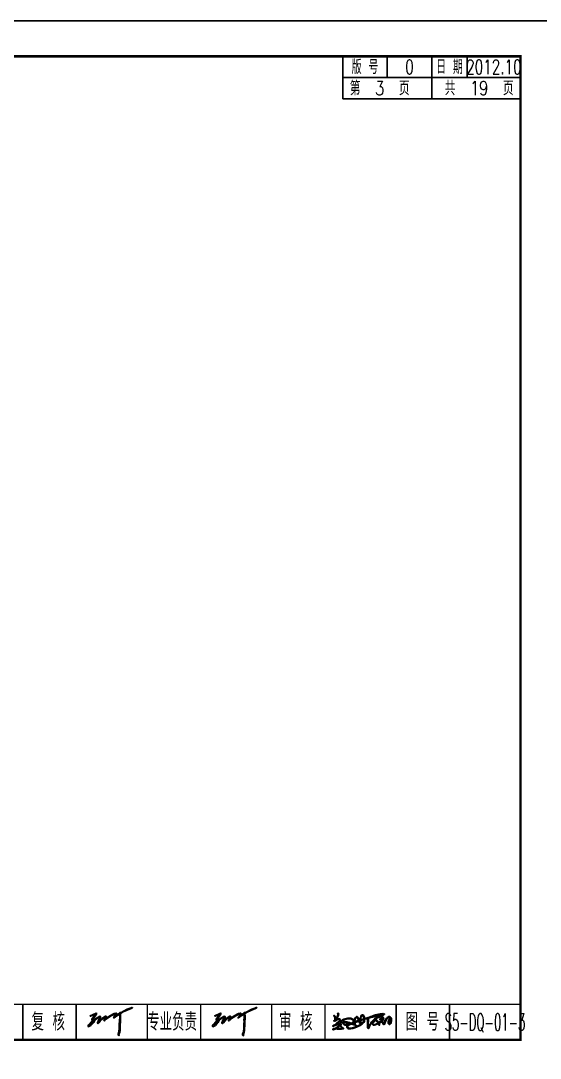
# Model space of a CAD drawing. Header units: millimetres. Extents: x 210068 to 672068, y -299976 to -107099.
# Drawn here: x 321010 to 335621, y -264009 to -234792 of the extents above; entities that cross this region are included whole.
import ezdxf
from ezdxf.enums import TextEntityAlignment as Align

# ---------------------------------------------------------------- set-up
doc = ezdxf.new("R2010")
doc.units = ezdxf.units.MM
doc.header["$LTSCALE"] = 1000
doc.header["$MEASUREMENT"] = 0
doc.layers.add('图框', color=7, linetype='Continuous')
doc.layers.add('次轮廓线', color=7, linetype='Continuous')
doc.styles.get("Standard").update_dxf_attribs({"font": 'simplex1.shx', "width": 0.7, "bigfont": 'HZTXT.shx'})

# ---------------------------------------------------------------- blocks, each defined once
blk = doc.blocks.new('series')
at = {"width": 0.75}
for tag, height, p in [('页码', 4, (-35, -19)), ('图名', 5, (-220, -282)), ('图号', 5, (-20, -282))]:
    blk.add_attdef(tag, text='', height=height, dxfattribs=at).set_placement(p, align=Align.MIDDLE_CENTER)

msp = doc.modelspace()

# ---------------------------------------------------------------- hatches: boundary and pattern name
at = {"linetype": 'Continuous'}
h = msp.add_hatch(color=256, dxfattribs=at)
h.paths.add_polyline_path([(323055, -262958.5), (323062.2, -262954.9), (323055, -262976.5), (323015.4, -263026.9), (322972.2, -263066.5), (322936.2, -263088.1), (322957.8, -263048.5)], flags=17)
h.paths.add_polyline_path([(324145.8, -262580.5), (324142.2, -262576.9), (324131.4, -262576.9), (324091.8, -262598.5), (324005.4, -262630.9), (323832.6, -262717.3), (323796.6, -262724.5), (323785.8, -262735.3), (323785.8, -262742.5), (323706.6, -262792.9), (323713.8, -262753.3), (323699.4, -262738.9), (323685, -262735.3), (323638.2, -262749.7), (323515.8, -262814.5), (323418.6, -262879.3), (323411.4, -262879.3), (323422.2, -262850.5), (323418.6, -262832.5), (323411.4, -262825.3), (323389.8, -262825.3), (323289, -262893.7), (323213.4, -262969.3), (323256.6, -262850.5), (323256.6, -262839.7), (323245.8, -262828.9), (323217, -262836.1), (323155.8, -262868.5), (323073, -262922.5), (323033.4, -262915.3), (323141.4, -262767.7), (323145, -262753.3), (323127, -262742.5), (322965, -262810.9), (322965, -262821.7), (322975.8, -262828.9), (323112.6, -262771.3), (323008.2, -262911.7), (323008.2, -262926.1), (323015.4, -262933.3), (323047.8, -262940.5), (323001, -262976.5), (322911, -263066.5), (322903.8, -263080.9), (322903.8, -263109.7), (322914.6, -263120.5), (322947, -263109.7), (322983, -263084.5), (323037, -263034.1), (323065.8, -262998.1), (323101.8, -262926.1), (323188.2, -262872.1), (323231.4, -262854.1), (323170.2, -263008.9), (323170.2, -263023.3), (323184.6, -263034.1), (323209.8, -263012.5), (323245.8, -262962.1), (323289, -262918.9), (323350.2, -262872.1), (323397, -262846.9), (323386.2, -262882.9), (323350.2, -262944.1), (323357.4, -262958.5), (323379, -262947.7), (323411.4, -262908.1), (323555.4, -262814.5), (323634.6, -262774.9), (323670.6, -262760.5), (323688.6, -262760.5), (323688.6, -262774.9), (323620.2, -262864.9), (323623.8, -262875.7), (323638.2, -262875.7), (323713.8, -262810.9), (323789.4, -262767.7), (323793, -262875.7), (323785.8, -262929.7), (323789.4, -262972.9), (323782.2, -263034.1), (323782.2, -263156.5), (323771.4, -263260.9), (323746.2, -263332.9), (323749.8, -263358.1), (323764.2, -263376.1), (323771.4, -263376.1), (323778.6, -263365.3), (323771.4, -263336.5), (323796.6, -263271.7), (323803.8, -263224.9), (323818.2, -262836.1), (323814.6, -262753.3), (323893.8, -262706.5), (324113.4, -262612.9), (324153, -262587.7)])
h = msp.add_hatch(color=256, dxfattribs=at)
h.paths.add_polyline_path([(326555, -262958.5), (326562.2, -262954.9), (326555, -262976.5), (326515.4, -263026.9), (326472.2, -263066.5), (326436.2, -263088.1), (326457.8, -263048.5)], flags=17)
h.paths.add_polyline_path([(327645.8, -262580.5), (327642.2, -262576.9), (327631.4, -262576.9), (327591.8, -262598.5), (327505.4, -262630.9), (327332.6, -262717.3), (327296.6, -262724.5), (327285.8, -262735.3), (327285.8, -262742.5), (327206.6, -262792.9), (327213.8, -262753.3), (327199.4, -262738.9), (327185, -262735.3), (327138.2, -262749.7), (327015.8, -262814.5), (326918.6, -262879.3), (326911.4, -262879.3), (326922.2, -262850.5), (326918.6, -262832.5), (326911.4, -262825.3), (326889.8, -262825.3), (326789, -262893.7), (326713.4, -262969.3), (326756.6, -262850.5), (326756.6, -262839.7), (326745.8, -262828.9), (326717, -262836.1), (326655.8, -262868.5), (326573, -262922.5), (326533.4, -262915.3), (326641.4, -262767.7), (326645, -262753.3), (326627, -262742.5), (326465, -262810.9), (326465, -262821.7), (326475.8, -262828.9), (326612.6, -262771.3), (326508.2, -262911.7), (326508.2, -262926.1), (326515.4, -262933.3), (326547.8, -262940.5), (326501, -262976.5), (326411, -263066.5), (326403.8, -263080.9), (326403.8, -263109.7), (326414.6, -263120.5), (326447, -263109.7), (326483, -263084.5), (326537, -263034.1), (326565.8, -262998.1), (326601.8, -262926.1), (326688.2, -262872.1), (326731.4, -262854.1), (326670.2, -263008.9), (326670.2, -263023.3), (326684.6, -263034.1), (326709.8, -263012.5), (326745.8, -262962.1), (326789, -262918.9), (326850.2, -262872.1), (326897, -262846.9), (326886.2, -262882.9), (326850.2, -262944.1), (326857.4, -262958.5), (326879, -262947.7), (326911.4, -262908.1), (327055.4, -262814.5), (327134.6, -262774.9), (327170.6, -262760.5), (327188.6, -262760.5), (327188.6, -262774.9), (327120.2, -262864.9), (327123.8, -262875.7), (327138.2, -262875.7), (327213.8, -262810.9), (327289.4, -262767.7), (327293, -262875.7), (327285.8, -262929.7), (327289.4, -262972.9), (327282.2, -263034.1), (327282.2, -263156.5), (327271.4, -263260.9), (327246.2, -263332.9), (327249.8, -263358.1), (327264.2, -263376.1), (327271.4, -263376.1), (327278.6, -263365.3), (327271.4, -263336.5), (327296.6, -263271.7), (327303.8, -263224.9), (327318.2, -262836.1), (327314.6, -262753.3), (327393.8, -262706.5), (327613.4, -262612.9), (327653, -262587.7)])
h = msp.add_hatch(color=256)
h.paths.add_polyline_path([(329931.4, -262757.8, 0.4327362), (329923.3, -262751, -0.414825), (329917.2, -262746.2, -0.2174435), (329939.8, -262739.1, -0.3028238), (329952.6, -262758.1, -0.0646195), (329938.8, -262824.4, 0.0020696), (329892.8, -262901.3, -0.0118612), (329863.8, -262927.4, 0.7994399), (329876.4, -262930.3, -0.0277972), (329939.3, -262900.3, -0.1025058), (329987.2, -262901.1, -0.2791053), (329997.7, -262911.2, -0.3766822), (329994.9, -262952.2, -0.0137946), (329903.5, -263034.3, 0.0411371), (329884.8, -263049.4, 0.3266972), (329899.9, -263050.9, -0.0497927), (329968.5, -263037.2, 0.1381295), (329991.1, -263030, 0.0043732), (329996.8, -262998.1, -0.0037903), (330028, -262954.7, -0.0731098), (330091.9, -262912.5, -0.0392957), (330163.9, -262888.1, -0.0576859), (330298.5, -262881.6, -0.0451618), (330362.2, -262913.1, -0.096541), (330385.9, -262954.3, -0.063701), (330373.9, -262990.6, 0.7152111), (330379.2, -262993.8, 0.0348217), (330393.7, -262986, -0.0050491), (330393.3, -262945.9, -0.0699507), (330406, -262887.4, -0.0946028), (330451.8, -262833, -0.4266704), (330466, -262834.8, -0.1664051), (330490.4, -262862.8, -0.0455592), (330518.9, -262919.7, 0.3457404), (330534.6, -262937.1, 0.3271849), (330558.7, -262926.4, -0.006336), (330564.2, -262859.7, -0.0704587), (330593.8, -262798.8, -0.2771538), (330634.7, -262787.8, -0.2582571), (330659.4, -262811.6, -0.0598532), (330680.3, -262859.4, 0.0331616), (330683.2, -262888.3), (330723, -262878.4, 0.0061849), (330781.2, -262863.1, -0.0154702), (330928.5, -262808.3, -0.0237323), (331052.8, -262774.5, -0.0275198), (331179.7, -262755.1, -0.0939047), (331233.7, -262755.7, -0.6394761), (331234.5, -262779.2, -0.0844158), (331170.3, -262799.9, -0.0132345), (331031.7, -262827.4, 0.00764), (330800.5, -262879.1, 0.4170973), (330787.5, -262896.9, -0.0068591), (330784.8, -263060.8, 0.052186), (330786.3, -263105.7, 0.9171388), (330798.3, -263107.1, -0.0654685), (330854.8, -263016.8, -0.040623), (330923, -262933, -0.0295505), (331006.8, -262873.5, -0.0510813), (331097.4, -262831.9, -0.0592818), (331159.4, -262830.6, -0.0981614), (331205.2, -262857.1, -0.1186853), (331217.9, -262908.9, -0.1726922), (331198, -262949.3, 0.0946632), (331182.9, -262958.9, 0.0521788), (331212.9, -263028.2, 0.3405225), (331226.7, -263038, 0.25885), (331235.6, -263023.5, -0.0721136), (331254.2, -262949, -0.0415148), (331313.7, -262864.7, -0.0470668), (331350.5, -262837.2, -0.1827595), (331383.1, -262830.6, -0.2343197), (331420, -262859.1, -0.0735697), (331433.5, -262892, -0.0388471), (331436.8, -262917.1, -0.074643), (331426.2, -263010.6, -0.0217995), (331413.7, -263041.5, -0.1539104), (331388.4, -263061.2, -0.223788), (331370, -263058.2, -0.1622081), (331346, -263026.9, -0.1397454), (331348, -262973.4, -0.0385409), (331379.4, -262893, 0.0143412), (331391.9, -262869.1, 0.309375), (331388.1, -262856.4, 0.2722505), (331371.7, -262851.2, 0.128075), (331345.2, -262868.2, 0.0555112), (331309.1, -262908.8, 0.0577165), (331275.9, -262967, 0.0259253), (331254.8, -263034.6, -0.168675), (331233.3, -263064.8, -0.1362568), (331210.1, -263058.4, -0.1167027), (331180.9, -263008.3, -0.032028), (331171.6, -262981.3, 0.5041088), (331163.2, -262980.4, -0.0231096), (331131.8, -262998.9, -0.0152378), (331105.7, -263013.2, 0.3334555), (331101.3, -263026.4, 0.044295), (331106.7, -263064.8, -0.2384524), (331102.4, -263079.3, -0.2012734), (331089.6, -263078.5, -0.0718023), (331077.2, -263067.4, -0.1000271), (331065.3, -263042.2, 0.2425395), (331060.1, -263034.9, 0.2253254), (331048.4, -263038.3, -0.0305318), (330970.2, -263072.2, -0.0623434), (330931.6, -263078.2, -0.0254803), (330916, -263070.3, -0.1584213), (330900.9, -263042.2, -0.0347172), (330900.3, -263035.2, -0.0931023), (330912, -262998.9, -0.0511314), (330946.2, -262952.1, -0.0518468), (330978.2, -262930, -0.0699281), (331005.5, -262929.7, -0.0862153), (331032.2, -262947, 0.0042666), (331050, -262967.7, -0.0082458), (331072.9, -263007.1, 0.4672977), (331085.5, -263006.7, 0.2152786), (331089, -262988.9, -0.1146676), (331091.9, -262982.5, -0.2545008), (331097.8, -262988.2, 0.157949), (331102.8, -262995.2, 0.0496999), (331132.9, -262976.5, 0.0431146), (331161.5, -262955.9, 0.1935942), (331153.7, -262941.3, -0.0042784), (331140, -262907.1, 0.3613943), (331129.5, -262909.2, 0.0482181), (331114.6, -262928.1, -0.1901289), (331105.6, -262926, -0.2330104), (331108.1, -262911.7, -0.1097301), (331128, -262884.1, -0.4251917), (331152.1, -262884, -0.0321403), (331165.6, -262916.4, 0.0623462), (331176.2, -262938.1, 0.1551652), (331187.1, -262933.2, 0.1479596), (331194.6, -262901, 0.1345155), (331177.9, -262863.1, 0.1393905), (331122.6, -262846.3, 0.0360024), (331040.6, -262873.9, 0.0208982), (330954.5, -262930.7, 0.0282837), (330870.6, -263024.2), (330839, -263070.5), (330810.5, -263141.6), (330794.1, -263171.1), (330778.9, -263171.1), (330769.7, -263159.6), (330765.8, -263129.7, -0.0460679), (330764.8, -262994.1, -0.0082422), (330767.5, -262927.4, 0.0338811), (330768, -262897.7, 0.5113301), (330756.3, -262887.2, -0.0582598), (330703.8, -262902.4, 0.1369115), (330687.5, -262911.3, 0.1861389), (330682.5, -262940.9, -0.2193356), (330658.3, -263001.5, -0.0562723), (330574.2, -263080.5, -0.0279825), (330409, -263152.7, -0.0286218), (330285.9, -263180.7, -0.0620296), (330231.2, -263177.7, -0.1104476), (330190.2, -263155.8, -0.1967704), (330182.3, -263118.8, -0.1131678), (330200.7, -263084.9, -0.0371835), (330218.7, -263073.2, 0.6466787), (330214.9, -263070.7, -0.1576124), (330187.9, -263078.2, -0.0170253), (330133.2, -263075.5, -0.1193186), (330089.8, -263053.6, -0.1690436), (330067.5, -263020.3, -0.2332322), (330074.7, -262995.2, -0.1410183), (330107.2, -262979.7, -0.0508835), (330148.4, -262981.8, -0.0195394), (330209, -262993.7, -0.0304809), (330299, -263019.2, 0.1215215), (330315.8, -263019, 0.0485331), (330345.8, -262998.4, 0.147562), (330361.2, -262971.6, 0.1370582), (330358.9, -262939.5, 0.0665455), (330332.6, -262915.7, 0.0377993), (330284.9, -262899.9, 0.0299176), (330214, -262900, 0.0427972), (330133.1, -262915.4, 0.0420571), (330057.7, -262958.3, 0.0981624), (330018.3, -263002.5, 0.0841314), (330009, -263033.8, -0.1519375), (330024.3, -263057.6, -0.3106588), (330014, -263067.9, 0.3875144), (330011.5, -263084.3, 0.0608374), (330042.1, -263124.8, -0.0011282), (330058.2, -263140.2, 0.0072521), (330086.9, -263162.6, -0.3491084), (330090.2, -263175.6, 1.2567844), (330087.3, -263178.6, -0.2568734), (330070.7, -263183.6, -0.0124278), (329999.7, -263189, -0.0245348), (329891.4, -263185.3, 0.0325614), (329850.9, -263185.9, -0.0617886), (329801.8, -263208.4, -0.5628851), (329784.1, -263192.9, -0.2086462), (329797.7, -263178.2, -0.1119134), (329851.5, -263167.9, 0.0189876), (329870.2, -263156.2, -0.0015636), (329965.4, -263088.4, 0.0431656), (329997.3, -263064.9, 0.2774168), (329987.7, -263052.2, 0.0215885), (329911.9, -263068, 0.0625001), (329853, -263084.8, 0.0430708), (329806.1, -263115, -0.1160671), (329783.6, -263110.2, -0.4490408), (329788.4, -263096.8, -0.0009373), (329818.6, -263079.1, 0.0358329), (329899.3, -263015.4, 0.0144033), (329977.1, -262944.3, -0.0026158), (329988.9, -262928.2, 0.2401308), (329982.9, -262913.2, 0.1301719), (329938.3, -262917.7, 0.0410354), (329883.1, -262948.8, 0.0090065), (329848.7, -262969.5, -0.1516466), (329820.8, -262966.8, -0.1315232), (329813.9, -262955.4, -0.1772201), (329833.1, -262934.8, -0.0119865), (329846, -262920.7, 0.1895782), (329845.1, -262895.2, 0.0195597), (329841.8, -262857.4, 0.0812343), (329822.2, -262834, -0.0497585), (329812.9, -262820.6, -0.2540424), (329814.6, -262808.2, -0.30104), (329830.3, -262806, -0.2307617), (329832.5, -262808.3, -0.0165178), (329847.1, -262827.2, -0.0043282), (329863.2, -262849.6, -0.0040155), (329866.7, -262894.1, 0.3889693), (329879, -262888.7, -0.0727992), (329901.5, -262853.3, -0.0107612), (329915.6, -262821.5, 0.0023371), (329929.1, -262784.8, 0.0646151)])
h.paths.add_polyline_path([(330486.7, -262900.2, 0.0065219), (330505.4, -262931.7, -0.2716971), (330508, -262944.4, -0.240232), (330498.3, -262950.5, 0.046381), (330472.1, -262957.1, 0.0200979), (330417.9, -262979.5, -0.4281212), (330407.5, -262978.2, -0.2210185), (330404.5, -262967.3, -0.046018), (330412, -262912.4, 0.0496636), (330423.5, -262884, -0.130486), (330447.2, -262856.9), (330454, -262854.5, -0.3156224), (330464.4, -262863.8, -0.0200788)], flags=16)
h.paths.add_polyline_path([(330518, -262963.9, 0.0405167), (330520.4, -262976, -0.0162823), (330540.6, -263012.7, 0.0839158), (330563.5, -263040.9, 0.4083665), (330576.3, -263039.6, 0.0091667), (330575.6, -263009.7, 0.0198115), (330571.4, -262954.9, -0.183743), (330577.6, -262942.5, -0.0325545), (330595.7, -262938.2, 0.0125035), (330652.1, -262920.7, -0.1784633), (330662.3, -262918.1, -0.0798844), (330663.5, -262940.1, -0.0426192), (330640.3, -262985, -0.0147428), (330585.3, -263048.4, 0.0005419), (330486.3, -263101.3, -0.01808), (330370.6, -263147.5, -0.0364788), (330303.2, -263160.8, -0.056104), (330243.7, -263160, -0.1075588), (330214.2, -263145.6, -0.1739776), (330203.8, -263122.4, -0.2239365), (330214.2, -263099.1, -0.0605148), (330252.1, -263072.1, -0.0176263), (330304, -263046.9, -0.1133686), (330314.3, -263046.9, 0.0030335), (330351, -263057.3, -0.0104927), (330397.4, -263071.4, -0.0302672), (330415.1, -263078.9, -0.0453155), (330425.9, -263084.9, -0.1046585), (330429, -263086.7, 0.1444517), (330444, -263093.3, 0.4530348), (330455.2, -263089.6, 0.3138115), (330456.2, -263083.2, 0.0522387), (330439.3, -263071.8, 0.0569054), (330421.8, -263061.9, -0.2850284), (330418.2, -263054.6, 0.0893207), (330413.7, -263029.1, -0.1474286), (330409.6, -263008.8, -0.2223063), (330421.9, -262999.9, 0.0107226), (330469.8, -262981, 0.0287759), (330509.3, -262962.9, -0.4496064)], flags=16)
h.paths.add_polyline_path([(330579.8, -262862.5, -0.0474508), (330595.6, -262821.2, -0.3272478), (330619.2, -262807.7, -0.2577654), (330644.6, -262830.6, 0.0319868), (330653.7, -262851.8, -0.0621655), (330659.7, -262892.4, -0.4762855), (330652.7, -262900.5, -0.021082), (330601.1, -262916.8, -0.0341056), (330579.4, -262922, -0.2405952), (330575.1, -262916.6, -0.0718276)], flags=16)
h.paths.add_polyline_path([(330536.7, -262952.6, -0.3115096), (330538.7, -262952.1, 0.0911218), (330547, -262952.2, -0.0446169), (330559, -262950.6, -0.2547374), (330561.5, -262956.6, 0.043825), (330561.7, -262980.1, 0.0541408), (330565.8, -263003.5, -0.5119127), (330564.1, -263007.3, -0.250815), (330557.4, -263003.5, -0.0680889), (330554.3, -262997.3, 0.0275946), (330545.7, -262971.4), (330536.5, -262955.2, -0.4388178)], flags=16)
h.paths.add_polyline_path([(330394.3, -263008.9, -0.0707934), (330400.2, -263025.9, -0.03684), (330403.1, -263050, -0.5117016), (330398.3, -263051.7, 0.0080913), (330375, -263043.5, -0.0360686), (330354.4, -263035.1, 0.0687236), (330337.8, -263032.8, -1.0248645), (330337.9, -263029.4, 0.0863238), (330346.7, -263027.5, 0.0287724), (330378.4, -263010.1, -0.2793862)], flags=16)
h.paths.add_polyline_path([(330280.9, -263038.4, 0.1271146), (330273.7, -263041.3, -0.0846139), (330251.5, -263050.9, -0.0075428), (330208, -263059.8, -0.0803604), (330150.1, -263062.5, -0.1455319), (330109.7, -263050.3, -0.072881), (330089.7, -263031, -0.3566055), (330089.8, -263009.7, -0.2035049), (330106.8, -263002, -0.0855498), (330129.3, -263000.9, -0.0046076), (330173.1, -263007.5, 0.0120104), (330248.9, -263025.6, 0.0170637), (330278.8, -263032.4, -0.6496536)], flags=16)
h.paths.add_polyline_path([(330869.9, -262837.5, -0.0443046), (330883.1, -262831.8, -0.0042637), (331049.6, -262785.2, -0.0083353), (331146.7, -262769.6, 0.0005722), (331205.2, -262764.1, -0.0615942), (331215.8, -262768, -0.6713136), (331213.5, -262771.2, -0.0126638), (331151.6, -262785.2, -0.0183642), (331087.5, -262797.9, -0.0134821), (330975.5, -262820.5, 0.015232), (330904.2, -262835, 0.079126), (330876.8, -262840.7, -0.0900793), (330872.3, -262842.8, -1.1085934)], flags=16)
h.paths.add_polyline_path([(330920.8, -263012.1, -0.0724163), (330936.4, -262990.3, -0.0758288), (330963.6, -262959.8, -0.1260936), (330989.5, -262950.2, -0.1837588), (331020.2, -262963.7, -0.0604555), (331041.7, -262995.2, -0.0556187), (331052.1, -263020.5), (331014.7, -263040.9), (330953, -263064.1, -0.0936187), (330939.1, -263066.5, -0.1037716), (330920.1, -263059.6, -0.1768534), (330912.8, -263043.7, -0.2049788)], flags=16)
h.paths.add_polyline_path([(330070.2, -263162.9, -0.5717642), (330067.7, -263166.5, 0.0055015), (330029.6, -263167, 0.0030436), (329970.4, -263169.3, -0.0058344), (329915, -263169.1, -0.0217204), (329890.4, -263168, -0.0474839), (329878.9, -263167.4, -0.9236702), (329877.7, -263163.6, 0.1291052), (329885, -263162.1, 0.0216292), (329891.5, -263158.4, 0.0282954), (329897.2, -263155.2, -0.0034908), (329963.9, -263111.2, -0.1003003), (329990, -263092.8, -0.1688866), (329999, -263092.8, -0.0769142), (330003.1, -263104.3, 0.0384114), (330015.7, -263122.9, -0.0277339), (330034.5, -263142.2, 0.0181475), (330057.6, -263157.8, 0.0503106)], flags=16)
h.paths.add_polyline_path([(331079.2, -263022.2, -0.3394371), (331085.1, -263017.8), (331086.4, -263017.8, -0.0911281), (331090.7, -263018.3, -0.1197509), (331091.5, -263019.3, -0.2175607), (331092.5, -263023.1, -0.1720675), (331090.2, -263028.1, -0.3453662), (331086.1, -263029.5, -0.180886), (331081, -263026.4, -0.2867065)], flags=16)
h.paths.add_polyline_path([(331372.9, -262972, 0.0269927), (331378.1, -262949.8, -0.0167424), (331388.1, -262920.8, 0.0736244), (331394.2, -262901.3, -0.1008778), (331398.2, -262888.7, -0.5931232), (331404.5, -262888.8, -0.1527362), (331415.9, -262929.7, -0.0390382), (331407, -262995.6, -0.0762334), (331389.6, -263037.1, -0.5122047), (331371.1, -263037.4, -0.0923839), (331364.8, -263020, -0.0797837), (331364.7, -263003.5, -0.0636056)], flags=16)

# ---------------------------------------------------------------- linework, layer by layer
msp.add_lwpolyline([(336068.5, -264491.9), (336068.5, -234791.9), (294068.5, -234791.9), (294068.5, -264491.9)], close=True)
for points, const_width in [([(335068.5, -235791.9), (297068.5, -235791.9), (297068.5, -263491.9), (335068.5, -263491.9), (335068.5, -235791.9)], 70), ([(297068.5, -262491.9), (335068.5, -262491.9)], 40), ([(324568.5, -263491.9), (324568.5, -262491.9)], 40), ([(326068.5, -263491.9), (326068.5, -262491.9)], 40), ([(328068.5, -263491.9), (328068.5, -262491.9)], 40), ([(329568.5, -263491.9), (329568.5, -262491.9)], 40), ([(331568.5, -263491.9), (331568.5, -262491.9)], 40), ([(333068.5, -263491.9), (333068.5, -262491.9)], 40)]:
    msp.add_lwpolyline(points, dxfattribs=dict(const_width=const_width))
for points in [[(324145.8, -262580.5), (324142.2, -262576.9), (324131.4, -262576.9), (324091.8, -262598.5), (324005.4, -262630.9), (323832.6, -262717.3), (323796.6, -262724.5), (323785.8, -262735.3), (323785.8, -262742.5), (323706.6, -262792.9), (323713.8, -262753.3), (323699.4, -262738.9), (323685, -262735.3), (323638.2, -262749.7), (323515.8, -262814.5), (323418.6, -262879.3), (323411.4, -262879.3), (323422.2, -262850.5), (323418.6, -262832.5), (323411.4, -262825.3), (323389.8, -262825.3), (323289, -262893.7), (323213.4, -262969.3), (323256.6, -262850.5), (323256.6, -262839.7), (323245.8, -262828.9), (323217, -262836.1), (323155.8, -262868.5), (323073, -262922.5), (323033.4, -262915.3), (323141.4, -262767.7), (323145, -262753.3), (323127, -262742.5), (322965, -262810.9), (322965, -262821.7), (322975.8, -262828.9), (323112.6, -262771.3), (323008.2, -262911.7), (323008.2, -262926.1), (323015.4, -262933.3), (323047.8, -262940.5), (323001, -262976.5), (322911, -263066.5), (322903.8, -263080.9), (322903.8, -263109.7), (322914.6, -263120.5), (322947, -263109.7), (322983, -263084.5), (323037, -263034.1), (323065.8, -262998.1), (323101.8, -262926.1), (323188.2, -262872.1), (323231.4, -262854.1), (323170.2, -263008.9), (323170.2, -263023.3), (323184.6, -263034.1), (323209.8, -263012.5), (323245.8, -262962.1), (323289, -262918.9), (323350.2, -262872.1), (323397, -262846.9), (323386.2, -262882.9), (323350.2, -262944.1), (323357.4, -262958.5), (323379, -262947.7), (323411.4, -262908.1), (323555.4, -262814.5), (323634.6, -262774.9), (323670.6, -262760.5), (323688.6, -262760.5), (323688.6, -262774.9), (323620.2, -262864.9), (323623.8, -262875.7), (323638.2, -262875.7), (323713.8, -262810.9), (323789.4, -262767.7), (323793, -262875.7), (323785.8, -262929.7), (323789.4, -262972.9), (323782.2, -263034.1), (323782.2, -263156.5), (323771.4, -263260.9), (323746.2, -263332.9), (323749.8, -263358.1), (323764.2, -263376.1), (323771.4, -263376.1), (323778.6, -263365.3), (323771.4, -263336.5), (323796.6, -263271.7), (323803.8, -263224.9), (323818.2, -262836.1), (323814.6, -262753.3), (323893.8, -262706.5), (324113.4, -262612.9), (324153, -262587.7), (324145.8, -262580.5)], [(327645.8, -262580.5), (327642.2, -262576.9), (327631.4, -262576.9), (327591.8, -262598.5), (327505.4, -262630.9), (327332.6, -262717.3), (327296.6, -262724.5), (327285.8, -262735.3), (327285.8, -262742.5), (327206.6, -262792.9), (327213.8, -262753.3), (327199.4, -262738.9), (327185, -262735.3), (327138.2, -262749.7), (327015.8, -262814.5), (326918.6, -262879.3), (326911.4, -262879.3), (326922.2, -262850.5), (326918.6, -262832.5), (326911.4, -262825.3), (326889.8, -262825.3), (326789, -262893.7), (326713.4, -262969.3), (326756.6, -262850.5), (326756.6, -262839.7), (326745.8, -262828.9), (326717, -262836.1), (326655.8, -262868.5), (326573, -262922.5), (326533.4, -262915.3), (326641.4, -262767.7), (326645, -262753.3), (326627, -262742.5), (326465, -262810.9), (326465, -262821.7), (326475.8, -262828.9), (326612.6, -262771.3), (326508.2, -262911.7), (326508.2, -262926.1), (326515.4, -262933.3), (326547.8, -262940.5), (326501, -262976.5), (326411, -263066.5), (326403.8, -263080.9), (326403.8, -263109.7), (326414.6, -263120.5), (326447, -263109.7), (326483, -263084.5), (326537, -263034.1), (326565.8, -262998.1), (326601.8, -262926.1), (326688.2, -262872.1), (326731.4, -262854.1), (326670.2, -263008.9), (326670.2, -263023.3), (326684.6, -263034.1), (326709.8, -263012.5), (326745.8, -262962.1), (326789, -262918.9), (326850.2, -262872.1), (326897, -262846.9), (326886.2, -262882.9), (326850.2, -262944.1), (326857.4, -262958.5), (326879, -262947.7), (326911.4, -262908.1), (327055.4, -262814.5), (327134.6, -262774.9), (327170.6, -262760.5), (327188.6, -262760.5), (327188.6, -262774.9), (327120.2, -262864.9), (327123.8, -262875.7), (327138.2, -262875.7), (327213.8, -262810.9), (327289.4, -262767.7), (327293, -262875.7), (327285.8, -262929.7), (327289.4, -262972.9), (327282.2, -263034.1), (327282.2, -263156.5), (327271.4, -263260.9), (327246.2, -263332.9), (327249.8, -263358.1), (327264.2, -263376.1), (327271.4, -263376.1), (327278.6, -263365.3), (327271.4, -263336.5), (327296.6, -263271.7), (327303.8, -263224.9), (327318.2, -262836.1), (327314.6, -262753.3), (327393.8, -262706.5), (327613.4, -262612.9), (327653, -262587.7), (327645.8, -262580.5)], [(323055, -262958.5), (323062.2, -262954.9), (323055, -262976.5), (323015.4, -263026.9), (322972.2, -263066.5), (322936.2, -263088.1), (322957.8, -263048.5), (323055, -262958.5)], [(326555, -262958.5), (326562.2, -262954.9), (326555, -262976.5), (326515.4, -263026.9), (326472.2, -263066.5), (326436.2, -263088.1), (326457.8, -263048.5), (326555, -262958.5)]]:
    msp.add_lwpolyline(points, dxfattribs=at)
for points in [[(330870.6, -263024.2), (330839, -263070.5), (330810.5, -263141.6), (330794.1, -263171.1), (330778.9, -263171.1), (330769.7, -263159.6), (330765.8, -263129.7, -0.0460679), (330764.8, -262994.1, -0.0082422), (330767.5, -262927.4, 0.0338811), (330768, -262897.7, 0.5113301), (330756.3, -262887.2, -0.0582598), (330703.8, -262902.4, 0.1369115), (330687.5, -262911.3, 0.1861389), (330682.5, -262940.9, -0.2193356), (330658.3, -263001.5, -0.0562723), (330574.2, -263080.5, -0.0279825), (330409, -263152.7, -0.0286218), (330285.9, -263180.7, -0.0620296), (330231.2, -263177.7, -0.1104476), (330190.2, -263155.8, -0.1967704), (330182.3, -263118.8, -0.1131678), (330200.7, -263084.9, -0.0371835), (330218.7, -263073.2, 0.6644047), (330214.8, -263070.7, -0.1569135), (330187.9, -263078.2, -0.0170253), (330133.2, -263075.5, -0.1193186), (330089.8, -263053.6, -0.1690436), (330067.5, -263020.3, -0.2332322), (330074.7, -262995.2, -0.1410183), (330107.2, -262979.7, -0.0508835), (330148.4, -262981.8, -0.0195394), (330209, -262993.7, -0.0304809), (330299, -263019.2, 0.1215215), (330315.8, -263019, 0.0485331), (330345.8, -262998.4, 0.147562), (330361.2, -262971.6, 0.1370582), (330358.9, -262939.5, 0.0665455), (330332.6, -262915.7, 0.0377993), (330284.9, -262899.9, 0.0299176), (330214, -262900, 0.0427972), (330133.1, -262915.4, 0.0420571), (330057.7, -262958.3, 0.0981624), (330018.3, -263002.5, 0.0841314), (330009, -263033.8, -0.1519375), (330024.3, -263057.6, -0.3106588), (330014, -263067.9, 0.3875144), (330011.5, -263084.3, 0.0608374), (330042.1, -263124.8, -0.0011282), (330058.2, -263140.2, 0.0072521), (330086.9, -263162.6, -0.3491084), (330090.2, -263175.6, 1.2567844), (330087.3, -263178.6, -0.2568734), (330070.7, -263183.6, -0.0124278), (329999.7, -263189, -0.0245348), (329891.4, -263185.3, 0.0325614), (329850.9, -263185.9, -0.0617886), (329801.8, -263208.4, -0.5628851), (329784.1, -263192.9, -0.2086462), (329797.7, -263178.2, -0.1119134), (329851.5, -263167.9, 0.0189876), (329870.2, -263156.2, -0.0015636), (329965.4, -263088.4, 0.0431656), (329997.3, -263064.9, 0.2774168), (329987.7, -263052.2, 0.0215885), (329911.9, -263068, 0.0625001), (329853, -263084.8, 0.0430708), (329806.1, -263115, -0.1160671), (329783.6, -263110.2, -0.4490408), (329788.4, -263096.8, -0.0009373), (329818.6, -263079.1, 0.0358329), (329899.3, -263015.4, 0.0144033), (329977.1, -262944.3, -0.0026158), (329988.9, -262928.2, 0.2401308), (329982.9, -262913.2, 0.1301719), (329938.3, -262917.7, 0.0410354), (329883.1, -262948.8, 0.0090065), (329848.7, -262969.5, -0.1516466), (329820.8, -262966.8, -0.1315232), (329813.9, -262955.4, -0.1772201), (329833.1, -262934.8, -0.0119865), (329846, -262920.7, 0.1895782), (329845.1, -262895.2, 0.0195597), (329841.8, -262857.4, 0.0812343), (329822.2, -262834, -0.0497585), (329812.9, -262820.6, -0.2540424), (329814.6, -262808.2, -0.30104), (329830.3, -262806, -0.2307617), (329832.5, -262808.3, -0.0165178), (329847.1, -262827.2, -0.0043282), (329863.2, -262849.6, -0.0040155), (329866.7, -262894.1, 0.3889693), (329879, -262888.7, -0.0727992), (329901.5, -262853.3, -0.0107612), (329915.6, -262821.5, 0.0023371), (329929.1, -262784.8, 0.0646151), (329931.4, -262757.8, 0.4327362), (329923.3, -262751, -0.414825), (329917.2, -262746.2, -0.2174435), (329939.8, -262739.1, -0.3028238), (329952.6, -262758.1, -0.0646195), (329938.8, -262824.4, 0.0020696), (329892.8, -262901.3, -0.0118612), (329863.8, -262927.4, 0.7994399), (329876.4, -262930.3, -0.0277972), (329939.3, -262900.3, -0.1025058), (329987.2, -262901.1, -0.2791053), (329997.7, -262911.2, -0.3766822), (329994.9, -262952.2, -0.0137946), (329903.5, -263034.3, 0.0411371), (329884.8, -263049.4, 0.3266972), (329899.9, -263050.9, -0.0497927), (329968.5, -263037.2, 0.1381295), (329991.1, -263030, 0.0043732), (329996.8, -262998.1, -0.0037903), (330028, -262954.7, -0.0731098), (330091.9, -262912.5, -0.0392957), (330163.9, -262888.1, -0.0576859), (330298.5, -262881.6, -0.0451618), (330362.2, -262913.1, -0.096541), (330385.9, -262954.3, -0.063701), (330373.9, -262990.6, 0.7152111), (330379.2, -262993.8, 0.0348217), (330393.7, -262986, -0.0050491), (330393.3, -262945.9, -0.0699507), (330406, -262887.4, -0.0946028), (330451.8, -262833, -0.4266704), (330466, -262834.8, -0.1664051), (330490.4, -262862.8, -0.0455592), (330518.9, -262919.7, 0.3457404), (330534.6, -262937.1, 0.3271849), (330558.7, -262926.4, -0.006336), (330564.2, -262859.7, -0.0704587), (330593.8, -262798.8, -0.2771538), (330634.7, -262787.8, -0.2582571), (330659.4, -262811.6, -0.0598532), (330680.3, -262859.4, 0.0331616), (330683.2, -262888.3, 0.0000002), (330723, -262878.4, 0.0061849), (330781.2, -262863.1, -0.0154702), (330928.5, -262808.3, -0.0237323), (331052.8, -262774.5, -0.0275198), (331179.7, -262755.1, -0.0939047), (331233.7, -262755.7, -0.6304944), (331234.8, -262779, -0.0848295), (331170.3, -262799.9, -0.0132345), (331031.7, -262827.4, 0.00764), (330800.5, -262879.1, 0.4170973), (330787.5, -262896.9, -0.0068591), (330784.8, -263060.8, 0.052186), (330786.3, -263105.7, 0.9171388), (330798.3, -263107.1, -0.0654685), (330854.8, -263016.8, -0.040623), (330923, -262933, -0.0295505), (331006.8, -262873.5, -0.0510813), (331097.4, -262831.9, -0.0592818), (331159.4, -262830.6, -0.0981614), (331205.2, -262857.1, -0.1186853), (331217.9, -262908.9, -0.1726922), (331198, -262949.3, 0.0946632), (331182.9, -262958.9, 0.0521788), (331212.9, -263028.2, 0.3405225), (331226.7, -263038, 0.25885), (331235.6, -263023.5, -0.0721136), (331254.2, -262949, -0.0415148), (331313.7, -262864.7, -0.0470668), (331350.5, -262837.2, -0.1827595), (331383.1, -262830.6, -0.2343197), (331420, -262859.1, -0.0735697), (331433.5, -262892, -0.0388471), (331436.8, -262917.1, -0.074643), (331426.2, -263010.6, -0.0217995), (331413.7, -263041.5, -0.1539104), (331388.4, -263061.2, -0.2226467), (331370.1, -263058.3, -0.1625984), (331346, -263026.9, -0.1397454), (331348, -262973.4, -0.0385409), (331379.4, -262893, 0.0143412), (331391.9, -262869.1, 0.309375), (331388.1, -262856.4, 0.2722505), (331371.7, -262851.2, 0.128075), (331345.2, -262868.2, 0.0555112), (331309.1, -262908.8, 0.0577165), (331275.9, -262967, 0.0259253), (331254.8, -263034.6, -0.168675), (331233.3, -263064.8, -0.1362568), (331210.1, -263058.4, -0.1167027), (331180.9, -263008.3, -0.032028), (331171.6, -262981.3, 0.5041088), (331163.2, -262980.4, -0.0231096), (331131.8, -262998.9, -0.0152378), (331105.7, -263013.2, 0.3334555), (331101.3, -263026.4, 0.044295), (331106.7, -263064.8, -0.2384524), (331102.4, -263079.3, -0.2012734), (331089.6, -263078.5, -0.0718023), (331077.2, -263067.4, -0.1000271), (331065.3, -263042.2, 0.2425395), (331060.1, -263034.9, 0.2253254), (331048.4, -263038.3, -0.0305318), (330970.2, -263072.2, -0.0623434), (330931.6, -263078.2, -0.0254803), (330916, -263070.3, -0.1584213), (330900.9, -263042.2, -0.0347172), (330900.3, -263035.2, -0.0931023), (330912, -262998.9, -0.0511314), (330946.2, -262952.1, -0.0518468), (330978.2, -262930, -0.0699281), (331005.5, -262929.7, -0.0862153), (331032.2, -262947, 0.0042666), (331050, -262967.7, -0.0082458), (331072.9, -263007.1, 0.5081152), (331086.1, -263005.8, 0.202421), (331089, -262988.9, -0.1146676), (331091.9, -262982.5, -0.2545008), (331097.8, -262988.2, 0.157949), (331102.8, -262995.2, 0.0496999), (331132.9, -262976.5, 0.0431146), (331161.5, -262955.9, 0.1935942), (331153.7, -262941.3, -0.0042784), (331140, -262907.1, 0.3613943), (331129.5, -262909.2, 0.0482181), (331114.6, -262928.1, -0.1901289), (331105.6, -262926, -0.2330104), (331108.1, -262911.7, -0.1097301), (331128, -262884.1, -0.4251917), (331152.1, -262884, -0.0316477), (331165.4, -262915.9, 0.0637352), (331176.2, -262938.1, 0.1551652), (331187.1, -262933.2, 0.1479596), (331194.6, -262901, 0.1345155), (331177.9, -262863.1, 0.1393905), (331122.6, -262846.3, 0.0360024), (331040.6, -262873.9, 0.0208982), (330954.5, -262930.7, 0.0282837), (330870.6, -263024.2, 0.0139068)], [(330304, -263046.9, 0.0176263), (330252.1, -263072.1, 0.0605148), (330214.2, -263099.1, 0.2239365), (330203.8, -263122.4, 0.1739776), (330214.2, -263145.6, 0.1075588), (330243.7, -263160, 0.056104), (330303.2, -263160.8, 0.0364788), (330370.6, -263147.5, 0.01808), (330486.3, -263101.3, -0.0005419), (330585.3, -263048.4, 0.0147428), (330640.3, -262985, 0.0426192), (330663.5, -262940.1, 0.0798844), (330662.3, -262918.1, 0.1784633), (330652.1, -262920.7, -0.0125035), (330595.7, -262938.2, 0.0325545), (330577.6, -262942.5, 0.183743), (330571.4, -262954.9, -0.0198115), (330575.6, -263009.7, -0.0091667), (330576.3, -263039.6, -0.4381583), (330562.8, -263040.3, -0.0817773), (330540.6, -263012.7, 0.0162823), (330520.4, -262976, -0.0405167), (330518, -262963.9, 0.4496064), (330509.3, -262962.9, -0.0287759), (330469.8, -262981, -0.0107226), (330421.9, -262999.9, 0.2223063), (330409.6, -263008.8, 0.1474286), (330413.7, -263029.1, -0.0893207), (330418.2, -263054.6, 0.2850284), (330421.8, -263061.9, -0.0569054), (330439.3, -263071.8, -0.0522387), (330456.2, -263083.2, -0.3138115), (330455.2, -263089.6, -0.4530348), (330444, -263093.3, -0.1444517), (330429, -263086.7, 0.1046585), (330425.9, -263084.9, 0.0453155), (330415.1, -263078.9, 0.0302672), (330397.4, -263071.4, 0.0104927), (330351, -263057.3, -0.0030335), (330314.3, -263046.9, 0.1133686), (330304, -263046.9, 8.7279154)], [(330454, -262854.5), (330447.2, -262856.9, 0.130486), (330423.5, -262884, -0.0496636), (330412, -262912.4, 0.046018), (330404.5, -262967.3, 0.2210185), (330407.5, -262978.2, 0.4281212), (330417.9, -262979.5, -0.0200979), (330472.1, -262957.1, -0.046381), (330498.3, -262950.5, 0.240232), (330508, -262944.4, 0.2716971), (330505.4, -262931.7, -0.0065219), (330486.7, -262900.2, 0.0200788), (330464.4, -262863.8, 0.3156224), (330454, -262854.5, -4.0187245)], [(330536.5, -262955.2), (330545.7, -262971.4, -0.0275946), (330554.3, -262997.3, 0.0680889), (330557.4, -263003.5, 0.250815), (330564.1, -263007.3, 0.5119127), (330565.8, -263003.5, -0.0541408), (330561.7, -262980.1, -0.043825), (330561.5, -262956.6, 0.2547374), (330559, -262950.6, 0.0446169), (330547, -262952.2, -0.0911218), (330538.7, -262952.1, 0.3115096), (330536.7, -262952.6, 0.4388178), (330536.5, -262955.2, 0.0498559)], [(330575.1, -262916.6, -0.0718276), (330579.8, -262862.5, -0.0474508), (330595.6, -262821.2, -0.3272478), (330619.2, -262807.7, -0.2532239), (330644.4, -262830, 0.0328209), (330653.7, -262851.8, -0.0621655), (330659.7, -262892.4, -0.4762855), (330652.7, -262900.5, -0.021082), (330601.1, -262916.8, -0.0341056), (330579.4, -262922, -0.2405952), (330575.1, -262916.6, 10.2712743)], [(330883.1, -262831.8, -0.0042637), (331049.6, -262785.2, -0.0083353), (331146.7, -262769.6, 0.0005722), (331205.2, -262764.1, -0.0615942), (331215.8, -262768, -0.6713136), (331213.5, -262771.2, -0.0126638), (331151.6, -262785.2, -0.0183642), (331087.5, -262797.9, -0.0134821), (330975.5, -262820.5, 0.015232), (330904.2, -262835, 0.079126), (330876.8, -262840.7, -0.0900793), (330872.3, -262842.8, -1.1085934), (330869.9, -262837.5, -0.0443046), (330883.1, -262831.8, -428.3898095)], [(331052.1, -263020.5), (331014.7, -263040.9), (330953, -263064.1, -0.0936187), (330939.1, -263066.5, -0.1037716), (330920.1, -263059.6, -0.1768534), (330912.8, -263043.7, -0.2049788), (330920.8, -263012.1, -0.0724163), (330936.4, -262990.3, -0.0758288), (330963.6, -262959.8, -0.1260936), (330989.5, -262950.2, -0.1837588), (331020.2, -262963.7, -0.0604555), (331041.7, -262995.2, -0.0556187), (331052.1, -263020.5, 0.7538048)], [(331404.5, -262888.8, -0.1527362), (331415.9, -262929.7, -0.0390382), (331407, -262995.6, -0.0762334), (331389.6, -263037.1, -0.5122047), (331371.1, -263037.4, -0.0923839), (331364.8, -263020, -0.0797837), (331364.7, -263003.5, -0.0636056), (331372.9, -262972, 0.0269927), (331378.1, -262949.8, -0.0167424), (331388.1, -262920.8, 0.0736244), (331394.2, -262901.3, -0.1008778), (331398.2, -262888.7, -0.5931232), (331404.5, -262888.8, 11.1712699)], [(329897.2, -263155.2, -0.0034908), (329963.9, -263111.2, -0.1003003), (329990, -263092.8, -0.1688866), (329999, -263092.8, -0.0769142), (330003.1, -263104.3, 0.0384114), (330015.7, -263122.9, -0.0277339), (330034.5, -263142.2, 0.0181475), (330057.6, -263157.8, 0.0503106), (330070.2, -263162.9, -0.5261351), (330068.1, -263166.5, 0.0055532), (330029.6, -263167, 0.0030436), (329970.4, -263169.3, -0.0058344), (329915, -263169.1, -0.0217204), (329890.4, -263168, -0.0474839), (329878.9, -263167.4, -0.9236702), (329877.7, -263163.6, 0.1293334), (329885, -263162, 0.0215911), (329891.5, -263158.4, 0.0282954), (329897.2, -263155.2, -17.3118828)], [(330129.3, -263000.9, -0.0046076), (330173.1, -263007.5, 0.0120104), (330248.9, -263025.6, 0.0170637), (330278.8, -263032.4, -0.6496536), (330280.9, -263038.4, 0.1271146), (330273.7, -263041.3, -0.0846139), (330251.5, -263050.9, -0.0075428), (330208, -263059.8, -0.0803604), (330150.1, -263062.5, -0.1455319), (330109.7, -263050.3, -0.0750572), (330089.2, -263030.3, -0.3427158), (330089.8, -263009.7, -0.2035049), (330106.8, -263002, -0.0855498), (330129.3, -263000.9, -0.1499207)], [(330346.7, -263027.5, 0.0287724), (330378.4, -263010.1, -0.2793862), (330394.3, -263008.9, -0.0707934), (330400.2, -263025.9, -0.03684), (330403.1, -263050, -0.5117016), (330398.3, -263051.7, 0.0080913), (330375, -263043.5, -0.0360686), (330354.4, -263035.1, 0.0687236), (330337.8, -263032.8, -0.9419362), (330337.6, -263029.4, 0.0890643), (330346.7, -263027.5, -0.1973927)], [(331086.4, -263017.8), (331084.9, -263017.8, 0.3297238), (331079.2, -263022.2, 0.2867065), (331081, -263026.4, 0.180886), (331086.1, -263029.5, 0.3453662), (331090.2, -263028.1, 0.1720675), (331092.5, -263023.1, 0.2175607), (331091.5, -263019.3, 0.1197509), (331090.7, -263018.3, 0.0911281), (331086.4, -263017.8, -2.0979153)]]:
    msp.add_lwpolyline(points, format="xyb")
at = {"layer": '图框', "const_width": 40}
for points in [[(321068.5, -263491.9), (321068.5, -262491.9)], [(322568.5, -263491.9), (322568.5, -262491.9)], [(324568.5, -263491.9), (324568.5, -262491.9)]]:
    msp.add_lwpolyline(points, dxfattribs=at)
at = {"layer": '次轮廓线'}
for p, q in [((330068.5, -236991.9), (330068.5, -235791.9)), ((331318.5, -236391.9), (331318.5, -235791.9)), ((332568.5, -236391.9), (332568.5, -235791.9)), ((333568.5, -236391.9), (333568.5, -235791.9)), ((330068.5, -236391.9), (335068.5, -236391.9)), ((332568.5, -236991.9), (332568.5, -236391.9)), ((330068.5, -236991.9), (335068.5, -236991.9))]:
    msp.add_line(p, q, dxfattribs=at)

# ---------------------------------------------------------------- block references
ref = msp.add_blockref('series', (336068.5, -234791.9), dxfattribs=dict(at, xscale=100, yscale=100, zscale=100))
ref.add_attrib('页码', '第  3  页    共  19  页', dxfattribs={"layer": '0', "height": 400, "width": 0.75}).set_placement((332568.5, -236691.9), align=Align.MIDDLE_CENTER)
ref.add_attrib('图名', '隧道泵房 变电所高压主结线图', dxfattribs={"layer": '0', "height": 500, "width": 0.75}).set_placement((314068.5, -262991.9), align=Align.MIDDLE_CENTER)
ref.add_attrib('图号', 'S5-DQ-01-3', dxfattribs={"layer": '0', "height": 480, "width": 0.5}).set_placement((334068.5, -262991.9), align=Align.MIDDLE_CENTER)

# ---------------------------------------------------------------- texts
at = {"width": 0.7}
for s, p in [('专业负责', (325267.5, -262982.5)), ('审 核', (328744.9, -262982.5)), ('图 号', (332306.8, -262982.5))]:
    msp.add_text(s, height=500, dxfattribs=at).set_placement(p, align=Align.MIDDLE_CENTER)
at = {"layer": '图框', "width": 0.7}
msp.add_text('复 核', height=500, dxfattribs=at).set_placement((321782.4, -262982.5), align=Align.MIDDLE_CENTER)
at = {"layer": '次轮廓线', "width": 0.7}
for s, p in [('版 号', (330693.5, -236091.9)), ('0', (331943.5, -236091.9)), ('日 期', (333068.5, -236091.9)), ('2012.10', (334318.5, -236091.9))]:
    msp.add_text(s, height=400, dxfattribs=at).set_placement(p, align=Align.MIDDLE_CENTER)

doc.saveas('drawing.dxf')
